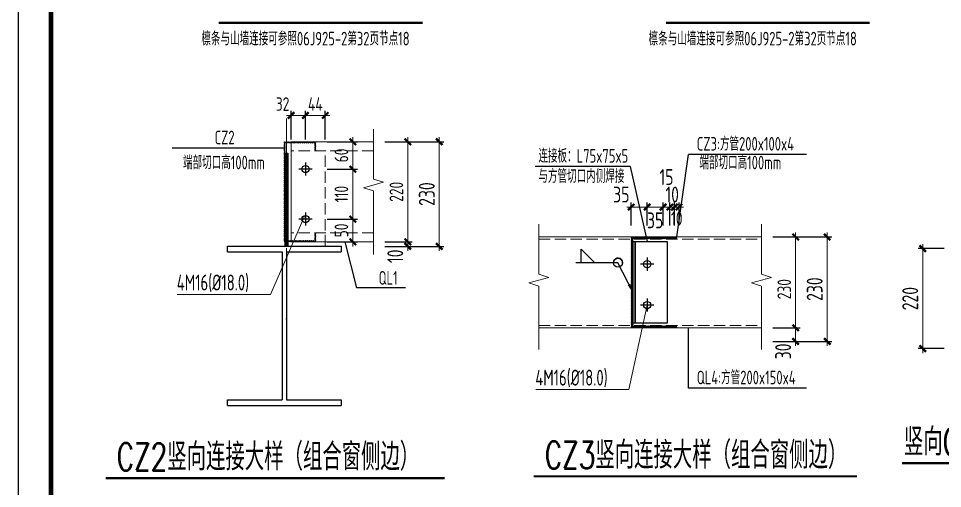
# Model space of a CAD drawing. Extents: x -2746917 to -971774, y -3334247 to -3250358.
# Drawn here: x -1498486 to -1478176, y -3305975 to -3295632 of the extents above; entities that cross this region are included whole.
import ezdxf

# ---------------------------------------------------------------- set-up
doc = ezdxf.new("R2010")
doc.units = 0
doc.header["$LTSCALE"] = 1000
doc.header["$MEASUREMENT"] = 0
doc.header["$PDMODE"] = 35
doc.linetypes.add('DASH', pattern=[0.35, 0.25, -0.1])
doc.linetypes.add('DOTE', pattern=[2.42, 2, -0.2, 0.02, -0.2])
doc.layers.get('0').update_dxf_attribs({"linetype": 'CONTINUOUS'})
doc.layers.get('Defpoints').update_dxf_attribs({"linetype": 'CONTINUOUS'})
for name, color, linetype in [('AXIS', 253, 'DOTE'), ('COLU', 7, 'CONTINUOUS'), ('DIM', 3, 'CONTINUOUS'), ('NUM', 7, 'CONTINUOUS'), ('PUB_TITLE', 4, 'CONTINUOUS'), ('TDB_中实线', 7, 'CONTINUOUS'), ('TEXT', 7, 'CONTINUOUS'), ('THIN', 7, 'CONTINUOUS'), ('WELD', 7, 'CONTINUOUS')]:
    doc.layers.add(name, color=color, linetype=linetype)
doc.layers.add('BEAM', color=7, linetype='CONTINUOUS', lineweight=13)
doc.layers.add('yichutu', color=7, linetype='CONTINUOUS', true_color=0xffffff, plot=False)
doc.styles.add('TSSD_Dimension', font='tssdeng.shx', dxfattribs={"width": 0.75, "bigfont": 'Hztxt.shx'})
doc.styles.add('TSSD_Rein', font='Tssdeng.shx', dxfattribs={"width": 0.75, "bigfont": 'hztxt.shx'})
doc.styles.add('正文', font='romans.shx', dxfattribs={"width": 0.71, "bigfont": 'hztxt.shx'})
doc.dimstyles.new('TSSD_10_100', dxfattribs={"dimtxt": 350, "dimasz": 100, "dimexe": 100, "dimexo": 250, "dimgap": 100, "dimtad": 1, "dimdec": 0, "dimlfac": 0.1, "dimzin": 0, "dimdsep": 46, "dimtxsty": 'TSSD_Dimension', "dimblk": 'ARCHTICK', "dimcen": 0, "dimdle": 100, "dimclrt": 7, "dimadec": 0, "dimazin": 0, "dimtfac": 1, "dimtdec": 0, "dimtix": 1, "dimtmove": 2, "dimatfit": 3, "dimldrblk": 'ARCHTICK', "dimfxl": 1, "dimtolj": 1, "dimtzin": 0, "dimlwd": 5, "dimarcsym": 0})
doc.dimstyles.new('TSSD_LEADER_STYLE_200.0', dxfattribs={"dimtxt": 700, "dimasz": 200, "dimexe": 200, "dimexo": 500, "dimgap": 0.09, "dimtad": 0, "dimtih": 1, "dimtoh": 1, "dimdec": 4, "dimzin": 0, "dimdsep": 46, "dimtxsty": 'Standard', "dimcen": 0.09, "dimdle": 200, "dimclrt": 7, "dimadec": 0, "dimazin": 0, "dimtfac": 1, "dimtdec": 4, "dimtofl": 0, "dimtmove": 0, "dimatfit": 3, "dimfxl": 1, "dimtolj": 1, "dimtzin": 0, "dimarcsym": 0})

# ---------------------------------------------------------------- blocks, each defined once
blk = doc.blocks.new('A$C5D1D5D61')
at = {"layer": 'COLU', "linetype": 'ByBlock'}
for p, q in [((-57.7, 22.6), (192.3, 22.6)), ((-57.7, 10.6), (-57.7, 22.6)), ((192.3, 22.6), (192.3, 10.6)), ((-57.7, 10.6), (62.3, 10.6)), ((62.3, 10.6), (62.3, -315.4)), ((72.3, 10.6), (72.3, -315.4)), ((72.3, 10.6), (192.3, 10.6)), ((-57.7, -315.4), (62.3, -315.4)), ((-57.7, -327.4), (-57.7, -315.4)), ((72.3, -315.4), (192.3, -315.4)), ((192.3, -315.4), (192.3, -327.4)), ((-57.7, -327.4), (192.3, -327.4))]:
    blk.add_line(p, q, dxfattribs=at)
blk = doc.blocks.new('_ArchTick')
at = {"color": 0, "const_width": 0.5}
blk.add_lwpolyline([(-0.71, -0.71), (0.71, 0.71)], dxfattribs=at)
blk = doc.blocks.new('*D2273')
at = {"layer": 'Defpoints', "color": 0}
for p in [(-1490683, -3298346), (-1490683, -3300546), (-1489930, -3300546)]:
    blk.add_point(p, dxfattribs=at)
at = {"layer": 'DIM', "color": 0, "lineweight": 5}
blk.add_line((-1489930, -3298246), (-1489930, -3300646), dxfattribs=at)
at = {"layer": 'DIM', "color": 0, "lineweight": -2}
for p, q in [((-1490433, -3298346), (-1489830, -3298346)), ((-1490433, -3300546), (-1489830, -3300546))]:
    blk.add_line(p, q, dxfattribs=at)
at = {"layer": 'DIM', "color": 0, "lineweight": 5, "xscale": 100, "yscale": 100, "zscale": 100}
for p, rotation in [((-1489930, -3298346), 90), ((-1489930, -3300546), 270)]:
    blk.add_blockref('_ArchTick', p, dxfattribs=dict(at, rotation=rotation))
at = {"layer": 'DIM', "color": 7, "insert": (-1490180, -3299446), "char_height": 300, "attachment_point": 5, "rotation": 90, "style": 'TSSD_Dimension'}
blk.add_mtext('\\A1;220', dxfattribs=at)
blk = doc.blocks.new('*D2271')
at = {"layer": 'Defpoints', "color": 0, "ltscale": 1.5}
for p in [(-1490683, -3300546), (-1490683, -3300646), (-1489930, -3300646)]:
    blk.add_point(p, dxfattribs=at)
at = {"layer": 'DIM', "color": 0, "lineweight": -2, "ltscale": 1.5}
for p, q in [((-1490433, -3300546), (-1489830, -3300546)), ((-1490433, -3300646), (-1489830, -3300646))]:
    blk.add_line(p, q, dxfattribs=at)
at = {"layer": 'DIM', "color": 0, "lineweight": 5, "ltscale": 1.5}
for p, q in [((-1489930, -3300546), (-1489930, -3300446)), ((-1489930, -3300546), (-1489930, -3300646)), ((-1489930, -3300646), (-1489930, -3300746))]:
    blk.add_line(p, q, dxfattribs=at)
at = {"layer": 'DIM', "color": 0, "lineweight": 5, "ltscale": 1.5, "xscale": 100, "yscale": 100, "zscale": 100}
for p, rotation in [((-1489930, -3300546), 270), ((-1489930, -3300646), 90)]:
    blk.add_blockref('_ArchTick', p, dxfattribs=dict(at, rotation=rotation))
at = {"layer": 'DIM', "color": 7, "ltscale": 1.5, "insert": (-1490205, -3300864), "char_height": 350, "attachment_point": 5, "rotation": 90, "style": 'TSSD_Dimension'}
blk.add_mtext('\\A1;10', dxfattribs=at)
blk = doc.blocks.new('*D2272')
at = {"layer": 'Defpoints', "color": 0, "ltscale": 1.5}
for p in [(-1490683, -3298346), (-1490683, -3300646), (-1489237, -3300646)]:
    blk.add_point(p, dxfattribs=at)
at = {"layer": 'DIM', "color": 0, "lineweight": 5, "ltscale": 1.5}
blk.add_line((-1489237, -3298246), (-1489237, -3300746), dxfattribs=at)
at = {"layer": 'DIM', "color": 0, "lineweight": -2, "ltscale": 1.5}
for p, q in [((-1490433, -3298346), (-1489137, -3298346)), ((-1490433, -3300646), (-1489137, -3300646))]:
    blk.add_line(p, q, dxfattribs=at)
at = {"layer": 'DIM', "color": 0, "lineweight": 5, "ltscale": 1.5, "xscale": 100, "yscale": 100, "zscale": 100}
for p, rotation in [((-1489237, -3298346), 90), ((-1489237, -3300646), 270)]:
    blk.add_blockref('_ArchTick', p, dxfattribs=dict(at, rotation=rotation))
at = {"layer": 'DIM', "color": 7, "ltscale": 1.5, "insert": (-1489512, -3299496), "char_height": 350, "attachment_point": 5, "rotation": 90, "style": 'TSSD_Dimension'}
blk.add_mtext('\\A1;230', dxfattribs=at)
blk = doc.blocks.new('A$C3073000E')
at = {"layer": 'THIN', "color": 1}
for p, q in [((116, 1), (-172, 1)), ((-28, 145), (-28, -143))]:
    blk.add_line(p, q, dxfattribs=at)
blk.add_circle((-28, 1), 80, dxfattribs=at)
blk = doc.blocks.new('*D3265')
at = {"layer": 'Defpoints', "color": 0}
for p in [(-1482157, -3300439), (-1482157, -3302738, 173), (-1481404, -3302738)]:
    blk.add_point(p, dxfattribs=at)
at = {"layer": 'DIM', "color": 0, "lineweight": 5}
blk.add_line((-1481404, -3300339), (-1481404, -3302838), dxfattribs=at)
at = {"layer": 'DIM', "color": 0, "lineweight": -2}
for p, q in [((-1481907, -3300439), (-1481304, -3300439)), ((-1481907, -3302738), (-1481304, -3302738))]:
    blk.add_line(p, q, dxfattribs=at)
at = {"layer": 'DIM', "color": 0, "lineweight": 5, "xscale": 100, "yscale": 100, "zscale": 100}
for p, rotation in [((-1481404, -3300439), 90), ((-1481404, -3302738), 270)]:
    blk.add_blockref('_ArchTick', p, dxfattribs=dict(at, rotation=rotation))
at = {"layer": 'DIM', "color": 7, "insert": (-1481654, -3301588), "char_height": 300, "attachment_point": 5, "rotation": 90, "style": 'TSSD_Dimension'}
blk.add_mtext('\\A1;230', dxfattribs=at)
blk = doc.blocks.new('*D3266')
at = {"layer": 'Defpoints', "color": 0}
for p in [(-1483968, -3299781), (-1484068, -3300439), (-1483968, -3300439)]:
    blk.add_point(p, dxfattribs=at)
at = {"layer": 'DIM', "color": 0, "lineweight": -2}
for p, q in [((-1484068, -3300189), (-1484068, -3299681)), ((-1483968, -3300189), (-1483968, -3299681))]:
    blk.add_line(p, q, dxfattribs=at)
at = {"layer": 'DIM', "color": 0, "lineweight": 5}
for p, q in [((-1484068, -3299781), (-1484168, -3299781)), ((-1484068, -3299781), (-1483968, -3299781)), ((-1483968, -3299781), (-1483868, -3299781))]:
    blk.add_line(p, q, dxfattribs=at)
at = {"layer": 'DIM', "color": 0, "lineweight": 5, "xscale": 100, "yscale": 100, "zscale": 100}
blk.add_blockref('_ArchTick', (-1484068, -3299781), dxfattribs=at)
at = {"layer": 'DIM', "color": 0, "lineweight": 5, "xscale": 100, "yscale": 100, "zscale": 100, "rotation": 180}
blk.add_blockref('_ArchTick', (-1483968, -3299781), dxfattribs=at)
at = {"layer": 'DIM', "color": 7, "insert": (-1484018, -3300031), "char_height": 300, "attachment_point": 5, "style": 'TSSD_Dimension'}
blk.add_mtext('\\A1;10', dxfattribs=at)
blk = doc.blocks.new('*D3267')
at = {"layer": 'Defpoints', "color": 0, "ltscale": 1.5}
for p in [(-1482157, -3302438), (-1482157, -3302738), (-1481404, -3302738)]:
    blk.add_point(p, dxfattribs=at)
at = {"layer": 'DIM', "color": 0, "lineweight": 5, "ltscale": 1.5}
blk.add_line((-1481404, -3302338), (-1481404, -3302838), dxfattribs=at)
at = {"layer": 'DIM', "color": 0, "lineweight": -2, "ltscale": 1.5}
for p, q in [((-1481907, -3302438), (-1481304, -3302438)), ((-1481907, -3302738), (-1481304, -3302738))]:
    blk.add_line(p, q, dxfattribs=at)
at = {"layer": 'DIM', "color": 0, "lineweight": 5, "ltscale": 1.5, "xscale": 100, "yscale": 100, "zscale": 100}
for p, rotation in [((-1481404, -3302438), 90), ((-1481404, -3302738), 270)]:
    blk.add_blockref('_ArchTick', p, dxfattribs=dict(at, rotation=rotation))
at = {"layer": 'DIM', "color": 7, "ltscale": 1.5, "insert": (-1481679, -3302957), "char_height": 350, "attachment_point": 5, "rotation": 90, "style": 'TSSD_Dimension'}
blk.add_mtext('\\A1;30', dxfattribs=at)
blk = doc.blocks.new('*D3268')
at = {"layer": 'Defpoints', "color": 0, "ltscale": 1.5}
for p in [(-1482157, -3300439), (-1482157, -3302738), (-1480711, -3302738)]:
    blk.add_point(p, dxfattribs=at)
at = {"layer": 'DIM', "color": 0, "lineweight": 5, "ltscale": 1.5}
blk.add_line((-1480711, -3300339), (-1480711, -3302838), dxfattribs=at)
at = {"layer": 'DIM', "color": 0, "lineweight": -2, "ltscale": 1.5}
for p, q in [((-1481907, -3300439), (-1480611, -3300439)), ((-1481907, -3302738), (-1480611, -3302738))]:
    blk.add_line(p, q, dxfattribs=at)
at = {"layer": 'DIM', "color": 0, "lineweight": 5, "ltscale": 1.5, "xscale": 100, "yscale": 100, "zscale": 100}
for p, rotation in [((-1480711, -3300439), 90), ((-1480711, -3302738), 270)]:
    blk.add_blockref('_ArchTick', p, dxfattribs=dict(at, rotation=rotation))
at = {"layer": 'DIM', "color": 7, "ltscale": 1.5, "insert": (-1480986, -3301588), "char_height": 350, "attachment_point": 5, "rotation": 90, "style": 'TSSD_Dimension'}
blk.add_mtext('\\A1;230', dxfattribs=at)
blk = doc.blocks.new('*D3261')
at = {"layer": 'Defpoints', "color": 0, "ltscale": 1.5}
for p in [(-1484168, -3299781), (-1484168, -3300439), (-1484068, -3300439)]:
    blk.add_point(p, dxfattribs=at)
at = {"layer": 'DIM', "color": 0, "lineweight": -2, "ltscale": 1.5}
for p, q in [((-1484168, -3300189), (-1484168, -3299681)), ((-1484068, -3300189), (-1484068, -3299681))]:
    blk.add_line(p, q, dxfattribs=at)
at = {"layer": 'DIM', "color": 0, "lineweight": 5, "ltscale": 1.5}
for p, q in [((-1484168, -3299781), (-1484268, -3299781)), ((-1484068, -3299781), (-1484168, -3299781)), ((-1484068, -3299781), (-1483968, -3299781))]:
    blk.add_line(p, q, dxfattribs=at)
at = {"layer": 'DIM', "color": 0, "lineweight": 5, "ltscale": 1.5, "xscale": 100, "yscale": 100, "zscale": 100}
blk.add_blockref('_ArchTick', (-1484168, -3299781), dxfattribs=at)
at = {"layer": 'DIM', "color": 0, "lineweight": 5, "ltscale": 1.5, "xscale": 100, "yscale": 100, "zscale": 100, "rotation": 180}
blk.add_blockref('_ArchTick', (-1484068, -3299781), dxfattribs=at)
at = {"layer": 'DIM', "color": 7, "ltscale": 1.5, "insert": (-1484118, -3299506), "char_height": 350, "attachment_point": 5, "style": 'TSSD_Dimension'}
blk.add_mtext('\\A1;10', dxfattribs=at)
blk = doc.blocks.new('*D3262')
at = {"layer": 'Defpoints', "color": 0, "ltscale": 1.5}
for p in [(-1484318, -3299781), (-1484318, -3300439), (-1484168, -3300439)]:
    blk.add_point(p, dxfattribs=at)
at = {"layer": 'DIM', "color": 0, "lineweight": -2, "ltscale": 1.5}
for p, q in [((-1484318, -3300189), (-1484318, -3299681)), ((-1484168, -3300189), (-1484168, -3299681))]:
    blk.add_line(p, q, dxfattribs=at)
at = {"layer": 'DIM', "color": 0, "lineweight": 5, "ltscale": 1.5}
for p, q in [((-1484318, -3299781), (-1484418, -3299781)), ((-1484168, -3299781), (-1484318, -3299781)), ((-1484168, -3299781), (-1484068, -3299781))]:
    blk.add_line(p, q, dxfattribs=at)
at = {"layer": 'DIM', "color": 0, "lineweight": 5, "ltscale": 1.5, "xscale": 100, "yscale": 100, "zscale": 100}
blk.add_blockref('_ArchTick', (-1484318, -3299781), dxfattribs=at)
at = {"layer": 'DIM', "color": 0, "lineweight": 5, "ltscale": 1.5, "xscale": 100, "yscale": 100, "zscale": 100, "rotation": 180}
blk.add_blockref('_ArchTick', (-1484168, -3299781), dxfattribs=at)
at = {"layer": 'DIM', "color": 7, "ltscale": 1.5, "insert": (-1484243, -3299121), "char_height": 350, "attachment_point": 5, "style": 'TSSD_Dimension'}
blk.add_mtext('\\A1;15', dxfattribs=at)
blk = doc.blocks.new('*D3263')
at = {"layer": 'Defpoints', "color": 0, "ltscale": 1.5}
for p in [(-1484668, -3299781), (-1484668, -3300439), (-1484318, -3300439)]:
    blk.add_point(p, dxfattribs=at)
at = {"layer": 'DIM', "color": 0, "lineweight": -2, "ltscale": 1.5}
for p, q in [((-1484668, -3300189), (-1484668, -3299681)), ((-1484318, -3300189), (-1484318, -3299681))]:
    blk.add_line(p, q, dxfattribs=at)
at = {"layer": 'DIM', "color": 0, "lineweight": 5, "ltscale": 1.5}
blk.add_line((-1484218, -3299781), (-1484768, -3299781), dxfattribs=at)
at = {"layer": 'DIM', "color": 0, "lineweight": 5, "ltscale": 1.5, "xscale": 100, "yscale": 100, "zscale": 100, "rotation": 180}
blk.add_blockref('_ArchTick', (-1484668, -3299781), dxfattribs=at)
at = {"layer": 'DIM', "color": 0, "lineweight": 5, "ltscale": 1.5, "xscale": 100, "yscale": 100, "zscale": 100}
blk.add_blockref('_ArchTick', (-1484318, -3299781), dxfattribs=at)
at = {"layer": 'DIM', "color": 7, "ltscale": 1.5, "insert": (-1484493, -3300073), "char_height": 350, "attachment_point": 5, "style": 'TSSD_Dimension'}
blk.add_mtext('\\A1;35', dxfattribs=at)
blk = doc.blocks.new('*D3264')
at = {"layer": 'Defpoints', "color": 0, "ltscale": 1.5}
for p in [(-1485018, -3299781), (-1485018, -3300439), (-1484668, -3300439)]:
    blk.add_point(p, dxfattribs=at)
at = {"layer": 'DIM', "color": 0, "lineweight": -2, "ltscale": 1.5}
for p, q in [((-1485018, -3300189), (-1485018, -3299681)), ((-1484668, -3300189), (-1484668, -3299681))]:
    blk.add_line(p, q, dxfattribs=at)
at = {"layer": 'DIM', "color": 0, "lineweight": 5, "ltscale": 1.5}
blk.add_line((-1484568, -3299781), (-1485118, -3299781), dxfattribs=at)
at = {"layer": 'DIM', "color": 0, "lineweight": 5, "ltscale": 1.5, "xscale": 100, "yscale": 100, "zscale": 100, "rotation": 180}
blk.add_blockref('_ArchTick', (-1485018, -3299781), dxfattribs=at)
at = {"layer": 'DIM', "color": 0, "lineweight": 5, "ltscale": 1.5, "xscale": 100, "yscale": 100, "zscale": 100}
blk.add_blockref('_ArchTick', (-1484668, -3299781), dxfattribs=at)
at = {"layer": 'DIM', "color": 7, "ltscale": 1.5, "insert": (-1485236, -3299506), "char_height": 350, "attachment_point": 5, "style": 'TSSD_Dimension'}
blk.add_mtext('\\A1;35', dxfattribs=at)
blk = doc.blocks.new('_WELD003')
at = {"color": 0, "linetype": 'ByBlock'}
blk.add_circle((0, 0), 0.5, dxfattribs=at)
blk = doc.blocks.new('_WELD004')
at = {"color": 0, "linetype": 'ByBlock'}
for p, q in [((0, 1), (1, 0)), ((0, 0), (0, 1))]:
    blk.add_line(p, q, dxfattribs=at)
blk = doc.blocks.new('*D3269')
at = {"layer": 'Defpoints', "color": 0}
for p in [(-1491949, -3298346), (-1491949, -3298946), (-1491138, -3298946)]:
    blk.add_point(p, dxfattribs=at)
at = {"layer": 'DIM', "color": 0, "lineweight": 5}
blk.add_line((-1491138, -3298246), (-1491138, -3299046), dxfattribs=at)
at = {"layer": 'DIM', "color": 0, "lineweight": -2}
for p, q in [((-1491699, -3298346), (-1491038, -3298346)), ((-1491699, -3298946), (-1491038, -3298946))]:
    blk.add_line(p, q, dxfattribs=at)
at = {"layer": 'DIM', "color": 0, "lineweight": 5, "xscale": 100, "yscale": 100, "zscale": 100}
for p, rotation in [((-1491138, -3298346), 90), ((-1491138, -3298946), 270)]:
    blk.add_blockref('_ArchTick', p, dxfattribs=dict(at, rotation=rotation))
at = {"layer": 'DIM', "color": 7, "insert": (-1491388, -3298646), "char_height": 300, "attachment_point": 5, "rotation": 90, "style": 'TSSD_Dimension'}
blk.add_mtext('\\A1;60', dxfattribs=at)
blk = doc.blocks.new('*D3270')
at = {"layer": 'Defpoints', "color": 0}
for p in [(-1491949, -3298946), (-1491949, -3300046), (-1491138, -3300046)]:
    blk.add_point(p, dxfattribs=at)
at = {"layer": 'DIM', "color": 0, "lineweight": -2}
for p, q in [((-1491699, -3298946), (-1491038, -3298946)), ((-1491699, -3300046), (-1491038, -3300046))]:
    blk.add_line(p, q, dxfattribs=at)
at = {"layer": 'DIM', "color": 0, "lineweight": 5}
blk.add_line((-1491138, -3298846), (-1491138, -3300146), dxfattribs=at)
at = {"layer": 'DIM', "color": 0, "lineweight": 5, "xscale": 100, "yscale": 100, "zscale": 100}
for p, rotation in [((-1491138, -3298946), 90), ((-1491138, -3300046), 270)]:
    blk.add_blockref('_ArchTick', p, dxfattribs=dict(at, rotation=rotation))
at = {"layer": 'DIM', "color": 7, "insert": (-1491388, -3299496), "char_height": 300, "attachment_point": 5, "rotation": 90, "style": 'TSSD_Dimension'}
blk.add_mtext('\\A1;110', dxfattribs=at)
blk = doc.blocks.new('*D3271')
at = {"layer": 'Defpoints', "color": 0}
for p in [(-1491949, -3300046), (-1491949, -3300546), (-1491138, -3300546)]:
    blk.add_point(p, dxfattribs=at)
at = {"layer": 'DIM', "color": 0, "lineweight": 5}
blk.add_line((-1491138, -3299946), (-1491138, -3300646), dxfattribs=at)
at = {"layer": 'DIM', "color": 0, "lineweight": -2}
for p, q in [((-1491699, -3300046), (-1491038, -3300046)), ((-1491699, -3300546), (-1491038, -3300546))]:
    blk.add_line(p, q, dxfattribs=at)
at = {"layer": 'DIM', "color": 0, "lineweight": 5, "xscale": 100, "yscale": 100, "zscale": 100}
for p, rotation in [((-1491138, -3300046), 90), ((-1491138, -3300546), 270)]:
    blk.add_blockref('_ArchTick', p, dxfattribs=dict(at, rotation=rotation))
at = {"layer": 'DIM', "color": 7, "insert": (-1491388, -3300296), "char_height": 300, "attachment_point": 5, "rotation": 90, "style": 'TSSD_Dimension'}
blk.add_mtext('\\A1;50', dxfattribs=at)
blk = doc.blocks.new('*D3272')
at = {"layer": 'Defpoints', "color": 0}
for p in [(-1492179, -3297765), (-1492179, -3298546), (-1491744, -3298546)]:
    blk.add_point(p, dxfattribs=at)
at = {"layer": 'DIM', "color": 0, "lineweight": -2}
for p, q in [((-1492179, -3298296), (-1492179, -3297665)), ((-1491744, -3298296), (-1491744, -3297665))]:
    blk.add_line(p, q, dxfattribs=at)
at = {"layer": 'DIM', "color": 0, "lineweight": 5}
for p, q in [((-1492179, -3297765), (-1492279, -3297765)), ((-1491744, -3297765), (-1492179, -3297765)), ((-1491744, -3297765), (-1491644, -3297765))]:
    blk.add_line(p, q, dxfattribs=at)
at = {"layer": 'DIM', "color": 0, "lineweight": 5, "xscale": 100, "yscale": 100, "zscale": 100}
blk.add_blockref('_ArchTick', (-1492179, -3297765), dxfattribs=at)
at = {"layer": 'DIM', "color": 0, "lineweight": 5, "xscale": 100, "yscale": 100, "zscale": 100, "rotation": 180}
blk.add_blockref('_ArchTick', (-1491744, -3297765), dxfattribs=at)
at = {"layer": 'DIM', "color": 7, "insert": (-1491961, -3297515), "char_height": 300, "attachment_point": 5, "style": 'TSSD_Dimension'}
blk.add_mtext('\\A1;44', dxfattribs=at)
blk = doc.blocks.new('*D3273')
at = {"layer": 'Defpoints', "color": 0}
for p in [(-1492494, -3297765), (-1492494, -3298546), (-1492179, -3298546)]:
    blk.add_point(p, dxfattribs=at)
at = {"layer": 'DIM', "color": 0, "lineweight": -2}
for p, q in [((-1492494, -3298296), (-1492494, -3297665)), ((-1492179, -3298296), (-1492179, -3297665))]:
    blk.add_line(p, q, dxfattribs=at)
at = {"layer": 'DIM', "color": 0, "lineweight": 5}
blk.add_line((-1492079, -3297765), (-1492594, -3297765), dxfattribs=at)
at = {"layer": 'DIM', "color": 0, "lineweight": 5, "xscale": 100, "yscale": 100, "zscale": 100, "rotation": 180}
blk.add_blockref('_ArchTick', (-1492494, -3297765), dxfattribs=at)
at = {"layer": 'DIM', "color": 0, "lineweight": 5, "xscale": 100, "yscale": 100, "zscale": 100}
blk.add_blockref('_ArchTick', (-1492179, -3297765), dxfattribs=at)
at = {"layer": 'DIM', "color": 7, "insert": (-1492681, -3297515), "char_height": 300, "attachment_point": 5, "style": 'TSSD_Dimension'}
blk.add_mtext('\\A1;32', dxfattribs=at)
blk = doc.blocks.new('*D3417')
at = {"layer": 'Defpoints', "color": 0, "ltscale": 1.5}
for p in [(-1477888, -3300696), (-1478611, -3302896), (-1477888, -3302896)]:
    blk.add_point(p, dxfattribs=at)
at = {"layer": 'DIM', "color": 0, "lineweight": -2, "ltscale": 1.5}
for p, q in [((-1478138, -3300696), (-1478711, -3300696)), ((-1478138, -3302896), (-1478711, -3302896))]:
    blk.add_line(p, q, dxfattribs=at)
at = {"layer": 'DIM', "color": 0, "lineweight": 5, "ltscale": 1.5}
blk.add_line((-1478611, -3300596), (-1478611, -3302996), dxfattribs=at)
at = {"layer": 'DIM', "color": 0, "lineweight": 5, "ltscale": 1.5, "xscale": 100, "yscale": 100, "zscale": 100}
for p, rotation in [((-1478611, -3300696), 90), ((-1478611, -3302896), 270)]:
    blk.add_blockref('_ArchTick', p, dxfattribs=dict(at, rotation=rotation))
at = {"layer": 'DIM', "color": 7, "ltscale": 1.5, "insert": (-1478886, -3301796), "char_height": 350, "attachment_point": 5, "rotation": 90, "style": 'TSSD_Dimension'}
blk.add_mtext('\\A1;220', dxfattribs=at)
blk = doc.blocks.new('yct-891-420-89100-42000-100-2004.0')
at = {"layer": 'yichutu', "color": 7, "true_color": 0xffffff}
blk.add_lwpolyline([(0, 0), (0, 42000), (89100, 42000), (89100, 0)], close=True, dxfattribs=at)
blk = doc.blocks.new('A$C440D491C')
at = {"layer": 'PUB_TITLE'}
blk.add_lwpolyline([(0, 0), (0, 42000), (89100, 42000), (89100, 0)], close=True, dxfattribs=at)
at = {"layer": 'PUB_TITLE', "const_width": 100}
blk.add_lwpolyline([(88100, 1000), (88100, 41000), (713, 41000), (713, 1000), (88100, 1000)], dxfattribs=at)

msp = doc.modelspace()

# ---------------------------------------------------------------- hatches: boundary and pattern name
at = {"layer": 'BEAM', "linetype": 'ByBlock'}
h = msp.add_hatch(dxfattribs=at)
h.set_pattern_fill('ANSI31', color=6, scale=100, style=0)
h.set_pattern_definition([(45, (230666.855, 38828.89), (-8.838834765, 8.838834765), [])])
h.paths.add_polyline_path([(-1484018.08, -3302438.21), (-1484018.08, -3302398.21), (-1484978.08, -3302398.21), (-1484978.08, -3300478.21), (-1484018.08, -3300478.21), (-1484018.08, -3300438.21), (-1485018.08, -3300438.21), (-1485018.08, -3302438.21)])
at = {"layer": 'COLU'}
h = msp.add_hatch(dxfattribs=at)
h.set_pattern_fill('ANSI31', color=6, scale=100, style=0)
h.set_pattern_definition([(45, (256728.662, 69749.684), (-8.838834765, 8.838834765), [])])
h.paths.add_polyline_path([(-1492563.95, -3300520.65), (-1492563.95, -3300545.65), (-1491948.95, -3300545.65), (-1491948.95, -3300345.65), (-1491973.95, -3300345.65), (-1491973.95, -3300520.65)])
h.paths.add_polyline_path([(-1492623.95, -3300545.65), (-1492623.95, -3298370.65), (-1491973.95, -3298370.65), (-1491973.95, -3298545.65), (-1491948.95, -3298545.65), (-1491948.95, -3298345.65), (-1492648.95, -3298345.65), (-1492648.95, -3300545.65)])
at = {"layer": 'TDB_中实线', "ltscale": 1.5}
h = msp.add_hatch(dxfattribs=at)
h.set_pattern_fill('ANSI31', color=256, scale=100, angle=90, style=0)
h.set_pattern_definition([(135, (268013.308, 81704.385), (-8.838834765, -8.838834765), [])])
h.paths.add_polyline_path([(-1492623.95, -3298595.65), (-1492563.95, -3298595.65), (-1492563.95, -3300645.65), (-1492623.95, -3300645.65)])

# ---------------------------------------------------------------- linework, layer by layer
at = {"layer": 'AXIS', "linetype": 'DOTE', "lineweight": 5, "ltscale": 0.7}
msp.add_line((-1492593.95, -3303782.93), (-1492593.95, -3297833.65), dxfattribs=at)
at = {"layer": 'BEAM', "linetype": 'ByBlock'}
for p, q in [((-1490683.32, -3298346.13), (-1492493.95, -3298346.13)), ((-1492493.95, -3300545.65), (-1492493.95, -3298346.13)), ((-1490683.32, -3300545.65), (-1492493.95, -3300545.65)), ((-1482157.46, -3300438.69), (-1487050.9, -3300438.69)), ((-1491493.95, -3300645.65), (-1493693.95, -3300645.65)), ((-1482157.46, -3302438.21), (-1487050.9, -3302438.21))]:
    msp.add_line(p, q, dxfattribs=at)
at = {"layer": 'BEAM', "linetype": 'DASH'}
for p, q in [((-1490683.32, -3298546.13), (-1492493.95, -3298546.13)), ((-1491743.95, -3300645.65), (-1491743.95, -3298546.13)), ((-1490683.32, -3300345.65), (-1492493.95, -3300345.65)), ((-1487050.9, -3300488.69), (-1482157.46, -3300488.69)), ((-1487050.9, -3302388.21), (-1482157.46, -3302388.21)), ((-1485168.08, -3302438.21), (-1484168.08, -3302438.21))]:
    msp.add_line(p, q, dxfattribs=at)
at = {"layer": 'COLU', "ltscale": 1.5}
for p, q in [((-1492648.95, -3298484.33), (-1495111.69, -3298484.33)), ((-1481169.48, -3298622.98), (-1483762.17, -3298622.98)), ((-1485039.57, -3298888.29), (-1487131.94, -3298888.29)), ((-1489976.6, -3301557.28), (-1491058.92, -3301557.28)), ((-1483762.17, -3303764.21), (-1483762.17, -3302438.21)), ((-1481169.48, -3303764.21), (-1483762.17, -3303764.21))]:
    msp.add_line(p, q, dxfattribs=at)
at = {"layer": 'COLU'}
for points in [[(-1492623.95, -3298595.65), (-1492563.95, -3298595.65), (-1492563.95, -3300645.65), (-1492623.95, -3300645.65)], [(-1484978.08, -3300538.21), (-1484928.08, -3300538.21), (-1484928.08, -3302338.21), (-1484978.08, -3302338.21)], [(-1484928.08, -3300538.21), (-1484228.08, -3300538.21), (-1484228.08, -3302338.21), (-1484928.08, -3302338.21)]]:
    msp.add_lwpolyline(points, close=True, dxfattribs=at)
at = {"layer": 'NUM', "const_width": 50}
for points in [[(-1494084, -3295728.63), (-1489604.25, -3295728.63)], [(-1484254.09, -3295728.63), (-1479774.33, -3295728.63)], [(-1479069.68, -3305416.57), (-1472611.67, -3305416.57)]]:
    msp.add_lwpolyline(points, dxfattribs=at)
at = {"layer": 'NUM', "const_width": 50, "elevation": -288}
for points in [[(-1496571.79, -3305744.15), (-1489116.35, -3305744.15)], [(-1487162.81, -3305706.45), (-1480054.57, -3305706.45)]]:
    msp.add_lwpolyline(points, dxfattribs=at)
at = {"layer": 'TDB_中实线', "ltscale": 1.5}
for p, q in [((-1484018.08, -3300438.21), (-1483762.17, -3298622.98)), ((-1485039.57, -3298888.29), (-1484666.23, -3300538.21)), ((-1491311.74, -3300545.65), (-1491058.92, -3301557.28))]:
    msp.add_line(p, q, dxfattribs=at)
at = {"layer": 'TEXT', "lineweight": 9}
for p, q in [((-1492949.28, -3301704.82, -288), (-1492192.13, -3299966.72, -18.75)), ((-1494997.45, -3301704.82, -288), (-1492949.28, -3301704.82, -288)), ((-1485069.25, -3303797.38, -288), (-1484668.08, -3301938.21)), ((-1487117.42, -3303797.38, -288), (-1485069.25, -3303797.38, -288))]:
    msp.add_line(p, q, dxfattribs=at)
at = {"layer": 'THIN', "lineweight": 5, "ltscale": 1.5, "elevation": -288}
for points in [[(-1490683.32, -3298066.13), (-1490683.32, -3299165.89), (-1490463.32, -3299235.89), (-1490903.32, -3299355.89), (-1490683.32, -3299425.89), (-1490683.32, -3300825.65)], [(-1487050.9, -3300158.69), (-1487050.9, -3301258.45), (-1486830.9, -3301328.45), (-1487270.9, -3301448.45), (-1487050.9, -3301518.45), (-1487050.9, -3302918.21)], [(-1482157.46, -3300158.69), (-1482157.46, -3301258.45), (-1481937.46, -3301328.45), (-1482377.46, -3301448.45), (-1482157.46, -3301518.45), (-1482157.46, -3302918.21)]]:
    msp.add_lwpolyline(points, dxfattribs=at)
at = {"layer": 'WELD'}
msp.add_line((-1485310.6, -3301006.52), (-1486239.21, -3301006.52), dxfattribs=at)
msp.add_arc((-1485310.6, -3301006.52), 100, 309.225311, 180, dxfattribs=at)

# ---------------------------------------------------------------- block references
at = {"ltscale": 1.5}
msp.add_blockref('A$C440D491C', (-1498486.17, -3316173.05), dxfattribs=at)
at = {"layer": 'BEAM', "linetype": 'ByBlock'}
for p in [(-1492150.64, -3298947), (-1492150.64, -3300046.52), (-1484639.78, -3301039.56), (-1484639.78, -3301939.08)]:
    msp.add_blockref('A$C3073000E', p, dxfattribs=at)
at = {"layer": 'COLU', "linetype": 'ByBlock', "xscale": 10, "yscale": 10, "zscale": 10}
msp.add_blockref('A$C5D1D5D61', (-1493317.04, -3300871.45), dxfattribs=at)
at = {"layer": 'WELD'}
for name, p, xscale, yscale, zscale in [('_WELD004', (-1486120.47, -3301006.52), 300, 300, 300), ('_WELD003', (-1485310.6, -3301006.52), 200, 200, 200)]:
    msp.add_blockref(name, p, dxfattribs=dict(at, xscale=xscale, yscale=yscale, zscale=zscale))
at = {"layer": 'yichutu'}
msp.add_blockref('yct-891-420-89100-42000-100-2004.0', (-1498486.17, -3316173.05), dxfattribs=at)

# ---------------------------------------------------------------- texts
at = {"layer": 'TEXT', "lineweight": 5, "style": 'TSSD_Rein', "width": 0.7}
for p in [(-1494465.62, -3296225.64), (-1484635.7, -3296225.64)]:
    msp.add_text('檩条与山墙连接可参照06J925-2第32页节点18', height=300, dxfattribs=at).set_placement(p)
at = {"layer": 'TEXT', "lineweight": 9}
for s, height, style, width, p in [('CZ2', 300, 'TSSD_Rein', 0.7, (-1494175.25, -3298401.09, -114.28)), ('CZ3:方管200x100x4', 300, 'TSSD_Rein', 0.7, (-1483577.13, -3298539.74, -114.28)), ('连接板：L75x75x5', 300, 'TSSD_Rein', 0.7, (-1487058.4, -3298805.05, -114.28)), ('端部切口高100mm', 300, 'TSSD_Rein', 0.7, (-1494870.1, -3298951.42, -114.28)), ('端部切口高100mm', 300, 'TSSD_Rein', 0.7, (-1483520.58, -3298952.22, -114.28)), ('与方管切口内侧焊接', 300, 'TSSD_Rein', 0.7, (-1487058.4, -3299251.55, -114.28)), ('4M16(%%C18.0)', 350, 'TSSD_Rein', 0.7, (-1495006.08, -3301617.38, -288)), ('QL1', 300, 'TSSD_Rein', 0.7, (-1490571.36, -3301489.81, -114.28)), ('4M16(%%C18.0)', 350, 'TSSD_Rein', 0.7, (-1487126.05, -3303709.94, -288)), ('QL4:方管200x150x4', 300, 'TSSD_Rein', 0.7, (-1483577.13, -3303680.97, -114.28)), ('竖向CZ2与水平QL1连接大样', 600.008, '正文', 0.71, (-1479025.53, -3305246.9)), ('CZ2竖向连接大样（组合窗侧边）', 600.008, '正文', 0.71, (-1496329.5, -3305574.48, -288)), ('CZ3竖向连接大样（组合窗侧边）', 600.008, '正文', 0.71, (-1486920.52, -3305536.77, -288))]:
    msp.add_text(s, height=height, dxfattribs=dict(at, style=style, width=width)).set_placement(p)

# ---------------------------------------------------------------- dimensions: what is measured, and where the dimension line sits
at = {"layer": 'DIM'}
for base, p1, p2, picture, middle in [((-1492493.94558747, -3297765.22460585), (-1492178.94558747, -3298546.12762171), (-1492493.94558747, -3298546.12762171), '*D3273', (-1492681.06097208, -3297515.22460585)), ((-1483968.08, -3299781.47), (-1484068.08, -3300438.69), (-1483968.08, -3300438.69), '*D3266', (-1484018.08, -3300031.47))]:
    dim = msp.add_linear_dim(base=base, p1=p1, p2=p2, dimstyle='TSSD_10_100', override={"dimtxt": 300}, dxfattribs=at)
    dim.commit()
    dim.dimension.update_dxf_attribs({"geometry": picture, "text_midpoint": middle, "dimtype": 160})
dim = msp.add_linear_dim(base=(-1492178.94558747, -3297765.22460585), p1=(-1491743.94558747, -3298546.12762171), p2=(-1492178.94558747, -3298546.12762171), dimstyle='TSSD_10_100', override={"dimtxt": 300}, dxfattribs=at)
dim.commit()
dim.dimension.update_dxf_attribs({"geometry": '*D3272', "text_midpoint": (-1491961.44558747, -3297515.22460585)})
for base, p1, p2, picture, middle in [((-1491137.87, -3298946.13), (-1491948.95, -3298346.13), (-1491948.95, -3298946.13), '*D3269', (-1491387.87, -3298646.13)), ((-1489929.97, -3300545.65, -172.8), (-1490683.32, -3298346.13, -172.8), (-1490683.32, -3300545.65, -172.8), '*D2273', (-1490179.97, -3299445.89, -172.8)), ((-1491137.87, -3300045.65), (-1491948.95, -3298946.13), (-1491948.95, -3300045.65), '*D3270', (-1491387.87, -3299495.89)), ((-1491137.87, -3300545.65), (-1491948.95, -3300045.65), (-1491948.95, -3300545.65), '*D3271', (-1491387.87, -3300295.65)), ((-1481404.11, -3302738.21, -172.8), (-1482157.46, -3300438.69, -172.8), (-1482157.46, -3302738.21), '*D3265', (-1481654.11, -3301588.45, -172.8))]:
    dim = msp.add_linear_dim(base=base, p1=p1, p2=p2, angle=90, dimstyle='TSSD_10_100', override={"dimtxt": 300}, dxfattribs=at)
    dim.commit()
    dim.dimension.update_dxf_attribs({"geometry": picture, "text_midpoint": middle})
at = {"layer": 'DIM', "ltscale": 1.5}
for base, p1, p2, picture, middle in [((-1489237.09, -3300645.65), (-1490683.32, -3298346.13), (-1490683.32, -3300645.65), '*D2272', (-1489512.09, -3299495.89)), ((-1480711.22, -3302738.21), (-1482157.46, -3300438.69), (-1482157.46, -3302738.21), '*D3268', (-1480986.22, -3301588.45)), ((-1478611.21, -3302896.28), (-1477888.24, -3300696.28), (-1477888.24, -3302896.28), '*D3417', (-1478886.21, -3301796.28))]:
    dim = msp.add_linear_dim(base=base, p1=p1, p2=p2, angle=90, dimstyle='TSSD_10_100', dxfattribs=at)
    dim.commit()
    dim.dimension.update_dxf_attribs({"geometry": picture, "text_midpoint": middle})
for base, p1, p2, picture, middle in [((-1484318.08, -3299781.47), (-1484168.08, -3300438.69), (-1484318.08, -3300438.69), '*D3262', (-1484243.08, -3299121.47)), ((-1485018.08, -3299781.47), (-1484668.08, -3300438.69), (-1485018.08, -3300438.69), '*D3264', (-1485236.38, -3299506.47)), ((-1484668.08, -3299781.47), (-1484318.08, -3300438.69), (-1484668.08, -3300438.69), '*D3263', (-1484493.08, -3300073.13))]:
    dim = msp.add_linear_dim(base=base, p1=p1, p2=p2, dimstyle='TSSD_10_100', dxfattribs=at)
    dim.commit()
    dim.dimension.update_dxf_attribs({"geometry": picture, "text_midpoint": middle, "dimtype": 160})
dim = msp.add_linear_dim(base=(-1484168.08, -3299781.47), p1=(-1484068.08, -3300438.69), p2=(-1484168.08, -3300438.69), dimstyle='TSSD_10_100', dxfattribs=at)
dim.commit()
dim.dimension.update_dxf_attribs({"geometry": '*D3261', "text_midpoint": (-1484118.08, -3299506.47)})
for base, p1, p2, picture, middle in [((-1489929.97, -3300645.65), (-1490683.32, -3300545.65), (-1490683.32, -3300645.65), '*D2271', (-1490204.97, -3300863.95)), ((-1481404.11, -3302738.21), (-1482157.46, -3302438.21), (-1482157.46, -3302738.21), '*D3267', (-1481679.11, -3302956.51))]:
    dim = msp.add_linear_dim(base=base, p1=p1, p2=p2, angle=90, dimstyle='TSSD_10_100', dxfattribs=at)
    dim.commit()
    dim.dimension.update_dxf_attribs({"geometry": picture, "text_midpoint": middle, "dimtype": 160})

# ---------------------------------------------------------------- leaders
at = {"layer": 'WELD'}
msp.add_leader([(-1484978.08, -3301663.18), (-1485310.6, -3301006.52)], dimstyle='TSSD_LEADER_STYLE_200.0', dxfattribs=at)

doc.saveas('drawing.dxf')
